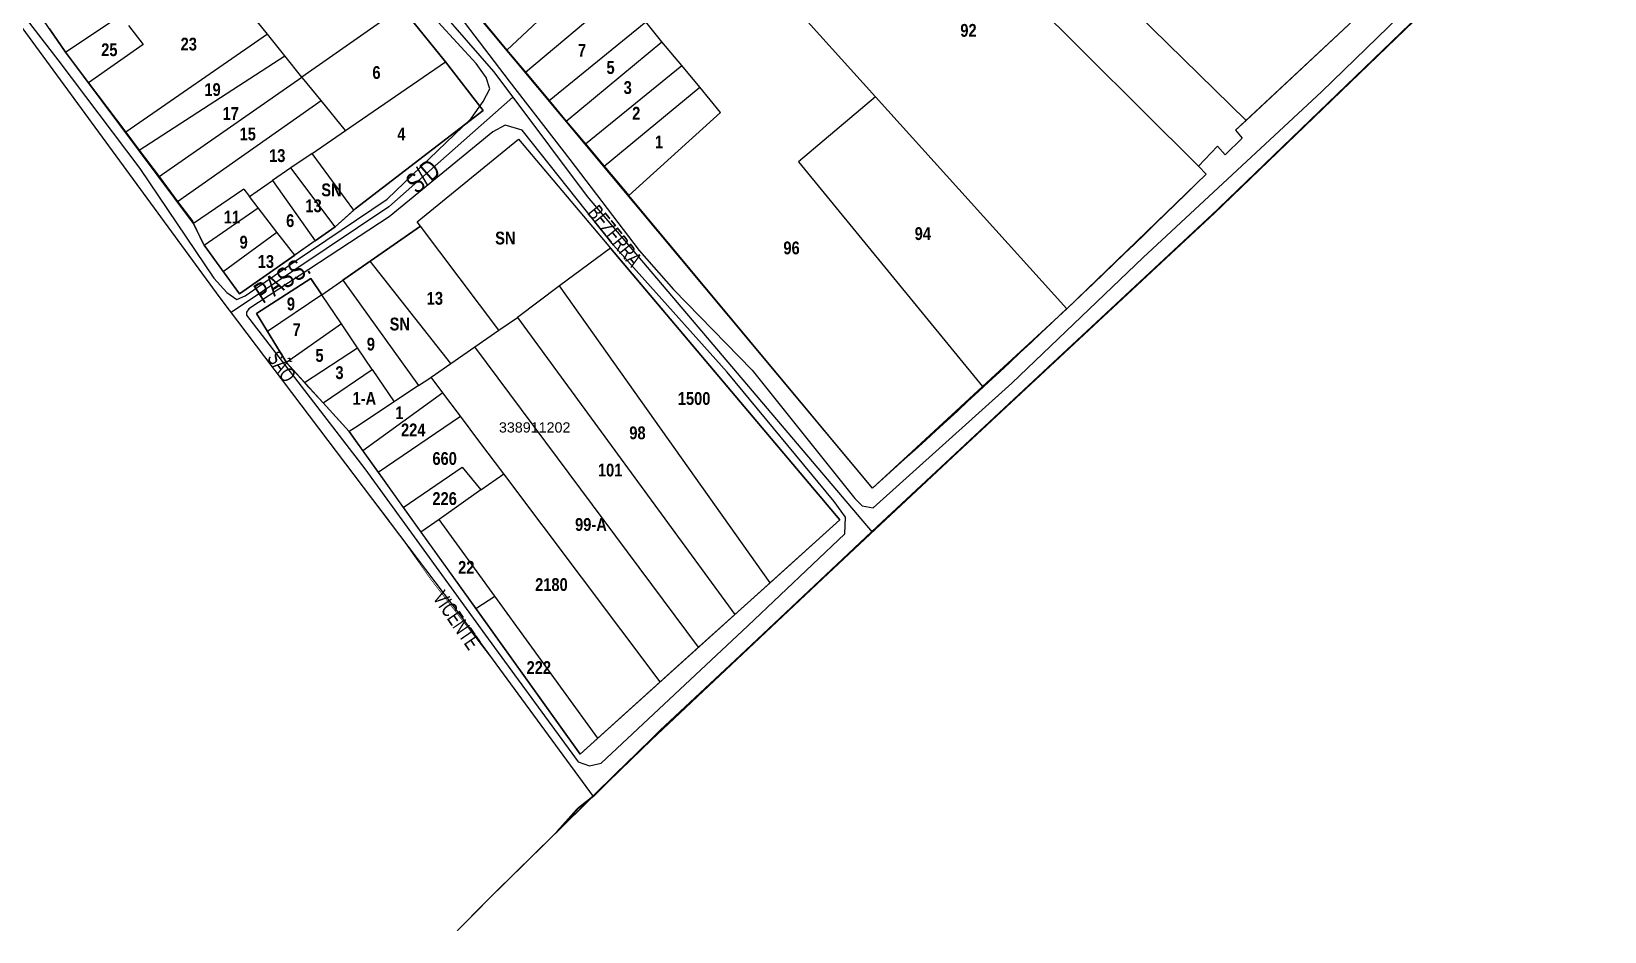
# Model space of a CAD drawing. Extents: x 206155 to 208014, y 4847439 to 4850017.
# Drawn here: x 207462 to 207769.7, y 4847438.9 to 4847614.9 of the extents above; entities that cross this region are included whole.
import ezdxf
from ezdxf.enums import TextEntityAlignment as Align

# ---------------------------------------------------------------- set-up
doc = ezdxf.new("R2010")
doc.units = 0
doc.header["$LTSCALE"] = 1.5
doc.header["$MEASUREMENT"] = 0
doc.linetypes.add('TRACO_00', pattern=[10, -10])
for name, color, linetype in [('CD-MALHA-LOTES', 40, 'CONTINUOUS'), ('CD_TXT_QUADRA', 7, 'CONTINUOUS'), ('LM-LIM-SETOR-FISCAL', 7, 'CONTINUOUS'), ('LM-LIMITE-MUNICIPAL', 249, 'CONTINUOUS'), ('RU-QUADRAS', 6, 'CONTINUOUS'), ('SV-EIXO-ROD-ESTR', 7, 'CONTINUOUS'), ('SV-EIXO-RUA-N-PAV', 6, 'CONTINUOUS'), ('SV-EST-MUNIC-PAV', 20, 'CONTINUOUS'), ('SV-RUA-NAO-PAV-S-GUIA-C-GUIA', 7, 'CONTINUOUS'), ('SV-TXT-RUA-N-PAV-S-GUIA-C-GUIA', 7, 'CONTINUOUS'), ('Th_NmrPort', 7, 'CONTINUOUS')]:
    doc.layers.add(name, color=color, linetype=linetype)
doc.styles.add('ARIAL', font='ARIAL.TTF')
doc.styles.get("Standard").update_dxf_attribs({"font": 'swisscbo.ttf'})
doc.linetypes.add('Limite', pattern='A,20,-3,[130,ltypeshp.shx,S=6.35,R=0,X=0,Y=0],-3,20', length=46)

msp = doc.modelspace()

# ---------------------------------------------------------------- linework, layer by layer
at = {"layer": 'CD-MALHA-LOTES', "linetype": 'Continuous'}
for p, q in [((207690.27, 4847588.53), (207609.21, 4847669.26)), ((207583.49, 4847650.38), (207627.14, 4847602.11)), ((207572.83, 4847627.99), (207555, 4847611.24)), ((207671.99, 4847624.55), (207699.58, 4847597.52)), ((207547.26, 4847620.6), (207555, 4847611.24)), ((207558.64, 4847606.91), (207577.3, 4847622.6)), ((207468.7, 4847610.87), (207479.49, 4847618.1)), ((207534.39, 4847619.55), (207514.94, 4847605.99)), ((207543, 4847608.98), (207534.39, 4847619.55)), ((207699.58, 4847597.52), (207720.59, 4847617.12)), ((207508.2, 4847614.39), (207480.47, 4847595.18)), ((207508.2, 4847614.39), (207506.26, 4847616.8)), ((207511.61, 4847610.14), (207508.2, 4847614.39)), ((207563.26, 4847601.4), (207582.16, 4847616.75)), ((207585.35, 4847612.9), (207582.16, 4847616.75)), ((207468.7, 4847610.87), (207473.21, 4847604.85)), ((207555, 4847611.24), (207558.64, 4847606.91)), ((207566.64, 4847597.37), (207585.35, 4847612.9)), ((207589.23, 4847608.23), (207585.35, 4847612.9)), ((207483.12, 4847591.66), (207511.61, 4847610.14)), ((207514.94, 4847605.99), (207511.61, 4847610.14)), ((207523.42, 4847595.54), (207543, 4847608.98)), ((207570.37, 4847592.92), (207589.23, 4847608.23)), ((207592.73, 4847604.01), (207589.23, 4847608.23)), ((207473.21, 4847604.85), (207480.47, 4847595.18)), ((207486.98, 4847586.52), (207514.94, 4847605.99)), ((207515.06, 4847605.84), (207514.94, 4847605.99)), ((207518.66, 4847601.4), (207515.06, 4847605.84)), ((207558.64, 4847606.91), (207563.26, 4847601.4)), ((207574.05, 4847588.54), (207592.73, 4847604.01)), ((207596.82, 4847599.08), (207592.73, 4847604.01)), ((207627.14, 4847602.11), (207612.06, 4847589.43)), ((207664.53, 4847560.69), (207627.14, 4847602.11)), ((207490.62, 4847581.68), (207518.66, 4847601.4)), ((207523.42, 4847595.54), (207518.66, 4847601.4)), ((207563.26, 4847601.4), (207566.64, 4847597.37)), ((207578.84, 4847582.83), (207596.82, 4847599.08)), ((207516.9, 4847591.06), (207523.42, 4847595.54)), ((207566.64, 4847597.37), (207570.37, 4847592.92)), ((207699.58, 4847597.52), (207697.49, 4847595.57)), ((207697.49, 4847595.57), (207698.81, 4847594.04)), ((207480.47, 4847595.18), (207483.12, 4847591.66)), ((207537.47, 4847577.7), (207557.26, 4847593.81)), ((207557.26, 4847593.81), (207575.29, 4847572.53)), ((207570.37, 4847592.92), (207574.05, 4847588.54)), ((207693.98, 4847592.5), (207690.27, 4847588.53)), ((207695.52, 4847590.75), (207693.98, 4847592.5)), ((207698.81, 4847594.04), (207695.52, 4847590.75)), ((207483.12, 4847591.66), (207486.98, 4847586.52)), ((207516.9, 4847591.06), (207512.79, 4847588.24)), ((207525.05, 4847579.93), (207516.9, 4847591.06)), ((207612.06, 4847589.43), (207648.06, 4847545.47)), ((207486.98, 4847586.52), (207490.62, 4847581.68)), ((207512.79, 4847588.24), (207509.16, 4847585.75)), ((207521.42, 4847576.67), (207512.79, 4847588.24)), ((207574.05, 4847588.54), (207578.84, 4847582.83)), ((207503.59, 4847584.03), (207493.75, 4847577.35)), ((207503.59, 4847584.03), (207504.65, 4847582.66)), ((207504.65, 4847582.66), (207509.16, 4847585.75)), ((207509.16, 4847585.75), (207517.51, 4847573.94)), ((207490.62, 4847581.68), (207493.56, 4847577.76)), ((207495.81, 4847573.13), (207506.38, 4847580.42)), ((207506.38, 4847580.42), (207504.65, 4847582.66)), ((207510.05, 4847575.68), (207506.38, 4847580.42)), ((207521.42, 4847576.67), (207525.05, 4847579.93)), ((207626.55, 4847525.61), (207578.84, 4847582.83)), ((207493.56, 4847577.76), (207493.75, 4847577.35)), ((207538.14, 4847576.81), (207537.47, 4847577.7)), ((207499.53, 4847567.99), (207510.05, 4847575.68)), ((207513.55, 4847571.17), (207510.05, 4847575.68)), ((207517.51, 4847573.94), (207513.55, 4847571.17)), ((207517.51, 4847573.94), (207521.42, 4847576.67)), ((207538.14, 4847576.81), (207528.29, 4847569.98)), ((207553.45, 4847556.47), (207538.14, 4847576.81)), ((207495.81, 4847573.13), (207499.53, 4847567.99)), ((207502.71, 4847563.59), (207513.55, 4847571.17)), ((207575.29, 4847572.53), (207565.31, 4847565.19)), ((207499.53, 4847567.99), (207502.71, 4847563.59)), ((207528.29, 4847569.98), (207522.95, 4847566.27)), ((207544.04, 4847549.96), (207528.29, 4847569.98)), ((207518.81, 4847563.41), (207522.95, 4847566.27)), ((207522.95, 4847566.27), (207537.73, 4847545.66)), ((207565.31, 4847565.19), (207557.08, 4847559)), ((207606.5, 4847507.1), (207565.31, 4847565.19)), ((207518.81, 4847563.41), (207508.17, 4847556.26)), ((207522.65, 4847557.71), (207518.81, 4847563.41)), ((207553.45, 4847556.47), (207557.08, 4847559)), ((207557.08, 4847559), (207599.6, 4847500.88)), ((207648.06, 4847545.47), (207664.53, 4847560.69)), ((207508.17, 4847556.26), (207511.88, 4847550.18)), ((207522.65, 4847557.71), (207511.88, 4847550.18)), ((207525.81, 4847553.07), (207522.65, 4847557.71)), ((207548.75, 4847553.22), (207553.45, 4847556.47)), ((207515.42, 4847546.26), (207525.81, 4847553.07)), ((207528.68, 4847548.82), (207525.81, 4847553.07)), ((207544.04, 4847549.96), (207548.75, 4847553.22)), ((207592.5, 4847494.48), (207548.75, 4847553.22)), ((207540.18, 4847547.3), (207544.04, 4847549.96)), ((207519.06, 4847542.27), (207528.68, 4847548.82)), ((207528.68, 4847548.82), (207532.95, 4847542.5)), ((207542.46, 4847544.27), (207540.18, 4847547.3)), ((207542.46, 4847544.27), (207526.83, 4847532.92)), ((207537.73, 4847545.66), (207532.95, 4847542.5)), ((207545.92, 4847539.66), (207542.46, 4847544.27)), ((207648.06, 4847545.47), (207626.55, 4847525.61)), ((207524.15, 4847536.69), (207519.06, 4847542.27)), ((207532.95, 4847542.5), (207525.19, 4847537.36)), ((207525.19, 4847537.36), (207524.15, 4847536.69)), ((207529.81, 4847528.72), (207545.92, 4847539.66)), ((207549.72, 4847534.62), (207545.92, 4847539.66)), ((207524.15, 4847536.69), (207526.83, 4847532.92)), ((207554.39, 4847528.41), (207549.72, 4847534.62)), ((207526.83, 4847532.92), (207529.81, 4847528.72)), ((207529.81, 4847528.72), (207534.75, 4847521.83)), ((207549.95, 4847525.28), (207554.39, 4847528.41)), ((207584.98, 4847487.71), (207554.39, 4847528.41)), ((207549.95, 4847525.28), (207541.75, 4847519.5)), ((207534.75, 4847521.83), (207538.21, 4847517.01)), ((207541.75, 4847519.5), (207538.21, 4847517.01)), ((207552.64, 4847504.5), (207541.75, 4847519.5)), ((207538.21, 4847517.01), (207548.93, 4847502.07)), ((207599.6, 4847500.88), (207606.5, 4847507.1)), ((207548.93, 4847502.07), (207552.64, 4847504.5)), ((207572.81, 4847476.74), (207552.64, 4847504.5)), ((207548.93, 4847502.07), (207569.35, 4847473.62)), ((207599.6, 4847500.88), (207592.5, 4847494.48)), ((207584.98, 4847487.71), (207592.5, 4847494.48)), ((207572.81, 4847476.74), (207584.98, 4847487.71)), ((207569.35, 4847473.62), (207572.81, 4847476.74))]:
    msp.add_line(p, q, dxfattribs=at)
at = {"layer": 'CD-MALHA-LOTES', "linetype": 'Continuous', "flags": 128}
for points in [[(207465.56, 4847615.4), (207468.58, 4847611.02), (207468.7, 4847610.87)], [(207481.03, 4847616.08), (207483.86, 4847612.38), (207473.21, 4847604.85)], [(207525.05, 4847579.93), (207525.37, 4847580.22), (207550.35, 4847599.44), (207543, 4847608.98)], [(207664.53, 4847560.69), (207691.78, 4847587.02), (207690.27, 4847588.53)], [(207493.75, 4847577.35), (207495.61, 4847573.4), (207495.81, 4847573.13)], [(207606.5, 4847507.1), (207620.15, 4847519.4), (207575.29, 4847572.53)], [(207518.81, 4847563.41), (207516.67, 4847566.58), (207506.02, 4847559.77), (207508.17, 4847556.26)], [(207511.88, 4847550.18), (207512.01, 4847549.97), (207515.42, 4847546.26)], [(207515.42, 4847546.26), (207515.51, 4847546.16), (207519.06, 4847542.27)], [(207537.73, 4847545.66), (207539.96, 4847547.14), (207540.18, 4847547.3)], [(207534.75, 4847521.83), (207546.27, 4847529.71), (207549.95, 4847525.28)]]:
    msp.add_lwpolyline(points, dxfattribs=at)
at = {"layer": 'LM-LIM-SETOR-FISCAL', "linetype": 'Limite', "ltscale": 0.1, "const_width": 0.13, "flags": 128}
msp.add_lwpolyline([(207693.53, 4847579.56), (207661.03, 4847549.31), (207612.7, 4847504.12), (207608.58, 4847500.27), (207585.3, 4847478.55), (207576.34, 4847469.74), (207571.87, 4847465.34), (207556.36, 4847486.66), (207540.14, 4847507.78), (207531.85, 4847519.47), (207511.91, 4847545.61), (207506.17, 4847553.18), (207498.88, 4847562.81), (207463.75, 4847610.71), (207457.67, 4847619.01), (207440.44, 4847642.51), (207431.06, 4847656.73), (207427.79, 4847661.69), (207410.24, 4847685.38), (207400.06, 4847698.96), (207390.62, 4847713.26), (207368.81, 4847743.14), (207367.63, 4847745.51), (207365.1, 4847750.55), (207350.49, 4847771.92), (207340.01, 4847785.42), (207333.8, 4847793.43), (207328.91, 4847799.72), (207315.6, 4847819.35), (207310.76, 4847826.26), (207285.87, 4847860.83), (207260.72, 4847896.98), (207248.23, 4847915.4), (207242.67, 4847921.29), (207202.51, 4847892.47), (207193.03, 4847885.67), (207186.34, 4847883.83), (207169.47, 4847906.92), (207159.13, 4847921.36), (207145.03, 4847940.16), (207134.22, 4847955.66), (207130.37, 4847960.22), (207126.09, 4847965.9), (207111.59, 4847986.15), (207100.06, 4848001.48), (207090.77, 4848014.03), (207087.01, 4848019.05), (207075.04, 4848034.33), (207069.37, 4848045.04), (207069.26, 4848049.8), (207069.11, 4848053.33), (207066.5, 4848058.01), (207060.87, 4848065.4), (207031.95, 4848105.77), (207020.41, 4848120.82), (207005.92, 4848142.54), (206995.35, 4848155.22), (206982.67, 4848172.12), (206959.42, 4848202.77), (206955.58, 4848209.27), (206948.97, 4848217), (206956.28, 4848221.98), (206974.04, 4848236.91), (207015.88, 4848269.11), (207005.71, 4848281.99), (206987.16, 4848307.84), (206966.87, 4848336.83), (206960.49, 4848346.74), (207051.18, 4848413.73), (207093.59, 4848446.09), (207106.7, 4848455.88), (207140.72, 4848483.45), (207169.66, 4848504.88), (207261.26, 4848571.24), (207250.42, 4848586.92), (207233.64, 4848611.27), (207214.13, 4848640.25), (207199.66, 4848661.86), (207162.16, 4848719.72), (207148.67, 4848740.27), (207138.58, 4848756.16), (207114.21, 4848785.08), (207108.98, 4848791.97), (207099.68, 4848804.07), (207089.04, 4848833.89), (207075.28, 4848852.41), (207054.15, 4848879.42), (207034.07, 4848905.39), (207008.79, 4848936.89), (207002.49, 4848944.75), (206978.67, 4848976.02), (206968.98, 4848989.87), (206958.44, 4849004.76), (206966.26, 4849011.39), (206981.71, 4849023.09), (207002.58, 4849038.25), (207026.18, 4849059.14), (207039.09, 4849069.24), (207048.4, 4849077.1), (207033.93, 4849094.44), (207025.31, 4849104.91), (207019.34, 4849111.98), (206955.53, 4849187.19), (206739.99, 4849438.83), (206628.48, 4849357.79), (206159.3, 4849769.3), (206177.89, 4849842.97), (206311.32, 4849828.25), (206318.97, 4849888.04), (206376.86, 4849879.93), (206422.43, 4850015.06), (206474.48, 4850006.62), (206492.19, 4850011.1), (206819.81, 4849985.62), (206867.89, 4849970.66), (206761.86, 4849758.64), (206955.52, 4849737.17), (206981.38, 4849733.58), (207038.29, 4849725.23), (207070.29, 4849722.03), (207093.76, 4849719.89), (207136.42, 4849713.49), (207187.69, 4849706.67), (207206.03, 4849702.71), (207217.82, 4849703), (207238.05, 4849700.95), (207257.69, 4849697.98), (207277.63, 4849691.43), (207298.76, 4849680.12), (207307.69, 4849672.68), (207325.58, 4849647.34), (207339.6, 4849627.48), (207365.17, 4849591.27), (207375.36, 4849576.96), (207394.56, 4849549.23), (207402.02, 4849538.56), (207409.91, 4849527.9), (207417.58, 4849518.68), (207445.75, 4849483.09), (207461.51, 4849464.09), (207489.49, 4849426.56), (207512.94, 4849401.39), (207520.93, 4849386.71), (207524.83, 4849382.69), (207529.48, 4849377.88), (207540.69, 4849361.49), (207560.95, 4849335.89), (207577.23, 4849307.07), (207583.74, 4849297.42), (207628.15, 4849239.89), (207643.22, 4849219.05), (207658.02, 4849201.49), (207693.22, 4849158.83), (207705.61, 4849141.39), (207712.86, 4849133.84), (207725.65, 4849112.01), (207736.66, 4849084.67), (207739.33, 4849078.11), (207747.93, 4849059.71), (207757.22, 4849040.43), (207775.14, 4849006.28), (207791.99, 4848977.54), (207792.78, 4848975.77), (207795.96, 4848968.62), (207802.2, 4848960.18), (207825.03, 4848930.31), (207842.53, 4848910.15), (207856.41, 4848891.07), (207858.75, 4848886.94), (207866.81, 4848872.74), (207869.94, 4848867.11), (207871.77, 4848863.82), (207879.69, 4848853.91), (207882.92, 4848845.94), (207889.76, 4848830.42), (207897.96, 4848811.56), (207901.5, 4848803.37), (207910.93, 4848782.03), (207925.43, 4848746.58), (207927.76, 4848740.69), (207935.19, 4848724.84), (207938.98, 4848722.35), (207951.29, 4848714.3), (207953.61, 4848706.94), (207955.87, 4848700.21), (207959.42, 4848694.96), (207980.21, 4848656.63), (207983.23, 4848650.23), (207987.97, 4848639.65), (207991.98, 4848624.34), (207992.34, 4848618.14), (207992.71, 4848609.76), (207992.35, 4848598.91), (207989.51, 4848588.21), (207986.21, 4848576.49), (207981.13, 4848552.93), (207979.22, 4848544.32), (207974.12, 4848527.55), (207970.47, 4848512.96), (207968.53, 4848505.21), (207962.87, 4848484.57), (207961.77, 4848475.9), (207962.44, 4848471.73), (207962.76, 4848468.22), (207963.58, 4848460.32), (207965.62, 4848437.71), (207970.3, 4848417.74), (207973.97, 4848405.11), (207979.52, 4848388.8), (207983.37, 4848372.15), (207985.88, 4848361.34), (207994.8, 4848328.69), (207998.94, 4848313.63), (208000.94, 4848308.61), (208001.28, 4848301.24), (208004.29, 4848290.86), (208006.08, 4848286.4), (208007.64, 4848282.49), (208010.65, 4848271.5), (208010.53, 4848262.57), (208009.71, 4848251.17), (208006.89, 4848242.28), (208002.27, 4848228.55), (207997.36, 4848212.8), (207991.07, 4848194.77), (207987.4, 4848183.31), (207984.51, 4848174.56), (207981.76, 4848167.44), (207976.41, 4848152.41), (207973.09, 4848141.61), (207967.4, 4848130.11), (207964.22, 4848121.42), (207961.45, 4848112.84), (207955.63, 4848098.17), (207952.19, 4848088.84), (207947.6, 4848075.6), (207943.28, 4848060.34), (207938.8, 4848047.89), (207935.95, 4848038.31), (207931.75, 4848023.44), (207924.02, 4847983.95), (207922.67, 4847973.36), (207921, 4847963.57), (207920.32, 4847960.19), (207917.77, 4847945.28), (207916.42, 4847941.01), (207910.26, 4847922.04), (207901.41, 4847892.98), (207897.62, 4847878.65), (207892.25, 4847865.58), (207878.3, 4847837.34), (207872.42, 4847829.43), (207870.47, 4847825.73), (207866.98, 4847818.64), (207853.99, 4847795.84), (207843.32, 4847778.24), (207832.06, 4847762.95), (207814.75, 4847736.4), (207805.8, 4847721.97), (207788.79, 4847698.98), (207782.07, 4847685.13), (207771.56, 4847663.44), (207770.16, 4847648.29), (207754.59, 4847638.36), (207743.55, 4847627.73)], close=True, dxfattribs=at)
at = {"layer": 'LM-LIM-SETOR-FISCAL', "linetype": 'TRACO_00', "const_width": 0.25, "flags": 128}
msp.add_lwpolyline([(207805.84, 4847626.07), (207791.83, 4847639.49), (207770.16, 4847648.29), (207754.59, 4847638.36), (207743.55, 4847627.73), (207693.53, 4847579.56), (207661.03, 4847549.31), (207612.7, 4847504.12), (207585.3, 4847478.55), (207576.34, 4847469.74), (207571.87, 4847465.34), (207551.89, 4847445.71), (207545.3, 4847439.04)], dxfattribs=at)
at = {"layer": 'LM-LIMITE-MUNICIPAL'}
for p, q in [((207693.53, 4847579.56), (207743.55, 4847627.73)), ((207661.03, 4847549.31), (207693.53, 4847579.56)), ((207612.7, 4847504.12), (207661.03, 4847549.31)), ((207585.3, 4847478.55), (207612.7, 4847504.12)), ((207576.34, 4847469.74), (207585.3, 4847478.55)), ((207571.87, 4847465.34), (207576.34, 4847469.74))]:
    msp.add_line(p, q, dxfattribs=at)
for points in [[(207743.55, 4847627.73, 0.35, 0.35, 0), (207693.53, 4847579.56, 0.35, 0.35, 0)], [(207693.53, 4847579.56, 0.35, 0.35, 0), (207661.03, 4847549.31, 0.35, 0.35, 0)], [(207661.03, 4847549.31, 0.35, 0.35, 0), (207627.81, 4847518.37, 0.35, 0.35, 0), (207608.58, 4847500.27, 0.35, 0.35, 0)], [(207608.58, 4847500.27, 0.35, 0.35, 0), (207583.25, 4847476.43, 0.35, 0.35, 0), (207576.34, 4847469.74, 0.35, 0.35, 0)], [(207576.34, 4847469.74, 0.35, 0.35, 0), (207571.87, 4847465.34, 0.35, 0.35, 0)], [(207571.87, 4847465.34, 0.35, 0.35, 0), (207568.89, 4847462.97, 0.35, 0.35, 0), (207564.83, 4847458.43, 0.35, 0.35, 0)]]:
    msp.add_lwpolyline(points, format="xyseb", dxfattribs=at)
at = {"layer": 'RU-QUADRAS', "color": 6, "linetype": 'Continuous'}
for points in [[(207436.08, 4847655.99), (207484.14, 4847685.44), (207502.44, 4847659.81), (207484.36, 4847648.36), (207488.35, 4847642.61), (207492.96, 4847645.41), (207492.05, 4847646.87), (207505.16, 4847655.73), (207543, 4847608.98), (207550.35, 4847599.44), (207525.37, 4847580.22), (207521.42, 4847576.67), (207502.71, 4847563.59), (207495.81, 4847573.13), (207493.75, 4847577.35), (207468.58, 4847611.02), (207452.33, 4847634.59), (207451.1, 4847634.05), (207448.1, 4847638.27), (207448.76, 4847638.71)], [(207506.02, 4847559.77), (207516.67, 4847566.58), (207518.81, 4847563.41), (207538.14, 4847576.81), (207537.47, 4847577.7), (207557.26, 4847593.81), (207620.15, 4847519.4), (207569.35, 4847473.62), (207524.16, 4847536.69), (207511.88, 4847550.18)]]:
    msp.add_lwpolyline(points, close=True, dxfattribs=at)
msp.add_lwpolyline([(207720.59, 4847617.12), (207697.49, 4847595.57), (207698.81, 4847594.04), (207695.52, 4847590.75), (207693.98, 4847592.5), (207690.28, 4847588.54), (207691.78, 4847587.02, -0.011384), (207626.55, 4847525.61), (207547.17, 4847620.57)], format="xyb", dxfattribs=at)
at = {"layer": 'SV-EIXO-ROD-ESTR'}
for p, q in [((207693.53, 4847579.56), (207743.55, 4847627.73)), ((207661.03, 4847549.31), (207693.53, 4847579.56)), ((207626.45, 4847517.01), (207661.03, 4847549.31)), ((207585.3, 4847478.55), (207626.45, 4847517.01)), ((207576.34, 4847469.74), (207585.3, 4847478.55)), ((207571.87, 4847465.34), (207576.34, 4847469.74))]:
    msp.add_line(p, q, dxfattribs=at)
at = {"layer": 'SV-EIXO-RUA-N-PAV'}
for points in [[(207242.67, 4847921.29), (207248.23, 4847915.4), (207310.76, 4847826.26), (207315.6, 4847819.35), (207328.91, 4847799.72), (207350.49, 4847771.92), (207365.1, 4847750.55), (207367.63, 4847745.51), (207368.81, 4847743.14), (207390.62, 4847713.26), (207427.79, 4847661.69), (207431.06, 4847656.73), (207440.44, 4847642.51), (207498.88, 4847562.81), (207546.2, 4847500.33), (207571.87, 4847465.34)], [(207487.04, 4847691.34), (207496.16, 4847676.52), (207508.15, 4847660.41), (207521.23, 4847642.83), (207552.41, 4847607.07), (207556.16, 4847602.08), (207570.73, 4847582.65), (207626.45, 4847517.01)], [(207556.16, 4847602.08), (207531.92, 4847580.58), (207501.06, 4847559.93)]]:
    msp.add_lwpolyline(points, dxfattribs=at)
at = {"layer": 'SV-EST-MUNIC-PAV', "flags": 128}
for points in [[(207736.21, 4847624.31), (207714.36, 4847603.1), (207679.49, 4847570.67), (207653.75, 4847546.15), (207626.65, 4847521.78)], [(207573.45, 4847471.85), (207602.11, 4847498.66), (207621.12, 4847516.68)]]:
    msp.add_lwpolyline(points, dxfattribs=at)
at = {"layer": 'SV-RUA-NAO-PAV-S-GUIA-C-GUIA', "flags": 128}
for points in [[(207450.25, 4847631.26), (207467.19, 4847609.36), (207483.25, 4847588.1), (207497.69, 4847566.64), (207500.27, 4847563.83), (207502.19, 4847562.46), (207503.82, 4847563.2), (207513.6, 4847569.98), (207531.62, 4847582.12), (207548.03, 4847597.85), (207550.4, 4847601.21), (207551.67, 4847603.68), (207550.99, 4847605.88), (207549.01, 4847608.61), (207541.6, 4847616.72)], [(207544.79, 4847619.16), (207555.49, 4847605.2), (207567.36, 4847589.84), (207580.9, 4847572.09), (207587.58, 4847564.42), (207603.01, 4847548.69), (207623.1, 4847523.55), (207624.53, 4847522.13), (207626.65, 4847521.78)], [(207621.12, 4847516.68), (207621.26, 4847519.91), (207619.03, 4847523.01), (207598.09, 4847548.29), (207575.84, 4847573.13), (207558.01, 4847595.59), (207554.67, 4847596.55), (207552.29, 4847595.25), (207532.02, 4847578.64), (207504.55, 4847560.64), (207504.07, 4847560.03), (207504.12, 4847559.4), (207527.22, 4847529.35), (207551.33, 4847496.14), (207568.99, 4847472.1), (207571.19, 4847471.31), (207573.45, 4847471.85)]]:
    msp.add_lwpolyline(points, dxfattribs=at)

# ---------------------------------------------------------------- texts
at = {"layer": 'CD_TXT_QUADRA', "color": 7, "linetype": 'Continuous', "style": 'ARIAL'}
msp.add_text('338911202', height=2, dxfattribs=at).set_placement((207560.45, 4847537.48), align=Align.MIDDLE)
at = {"layer": 'SV-TXT-RUA-N-PAV-S-GUIA-C-GUIA', "style": 'ARIAL', "width": 0.7}
for s, height, rotation, p in [('S/D', 4, 41, (207537.44, 4847582.95)), ('BEZERRA', 3, 309, (207570.62, 4847579.37)), ('PASS.', 4, 33, (207507.3, 4847561.58)), ('SÃO', 3, 305, (207507.99, 4847551.05)), ('VICENTE', 3, 304.4847, (207540.39, 4847504.18))]:
    msp.add_text(s, height=height, rotation=rotation, dxfattribs=at).set_placement(p)
at = {"layer": 'Th_NmrPort', "color": 1}
for s, p in [('92', (207643.7, 4847615.11)), ('25', (207475.67, 4847611.32)), ('23', (207491.2, 4847612.43)), ('7', (207568.92, 4847611.21)), ('6', (207528.71, 4847606.87)), ('5', (207574.5, 4847607.85)), ('19', (207495.86, 4847603.53)), ('3', (207577.85, 4847603.93)), ('17', (207499.41, 4847598.86)), ('2', (207579.52, 4847598.9)), ('15', (207502.74, 4847594.85)), ('4', (207533.59, 4847594.85)), ('1', (207583.98, 4847593.3)), ('13', (207508.51, 4847590.62)), ('SN', (207518.72, 4847583.92)), ('13', (207515.61, 4847580.81)), ('11', (207499.64, 4847578.6)), ('6', (207511.84, 4847577.91)), ('9', (207502.74, 4847573.7)), ('SN', (207552.73, 4847574.5)), ('96', (207609.1, 4847572.57)), ('94', (207634.77, 4847575.37)), ('13', (207506.29, 4847569.92)), ('9', (207511.99, 4847561.62)), ('13', (207539.34, 4847562.72)), ('SN', (207532.08, 4847557.69)), ('7', (207513.11, 4847556.59)), ('5', (207517.57, 4847551.55)), ('9', (207527.62, 4847553.77)), ('3', (207521.48, 4847548.19)), ('1-A', (207524.83, 4847543.15)), ('1500', (207588.45, 4847543.13)), ('1', (207533.2, 4847540.35)), ('224', (207534.31, 4847536.99)), ('98', (207578.96, 4847536.41)), ('660', (207540.45, 4847531.4)), ('101', (207572.82, 4847529.14)), ('226', (207540.45, 4847523.56)), ('99-A', (207568.36, 4847518.5)), ('22', (207545.48, 4847510.11)), ('2180', (207560.54, 4847506.75)), ('222', (207558.87, 4847490.52))]:
    msp.add_text(s, height=2.5, dxfattribs=at).set_placement(p, align=Align.MIDDLE_LEFT)

doc.saveas('drawing.dxf')
